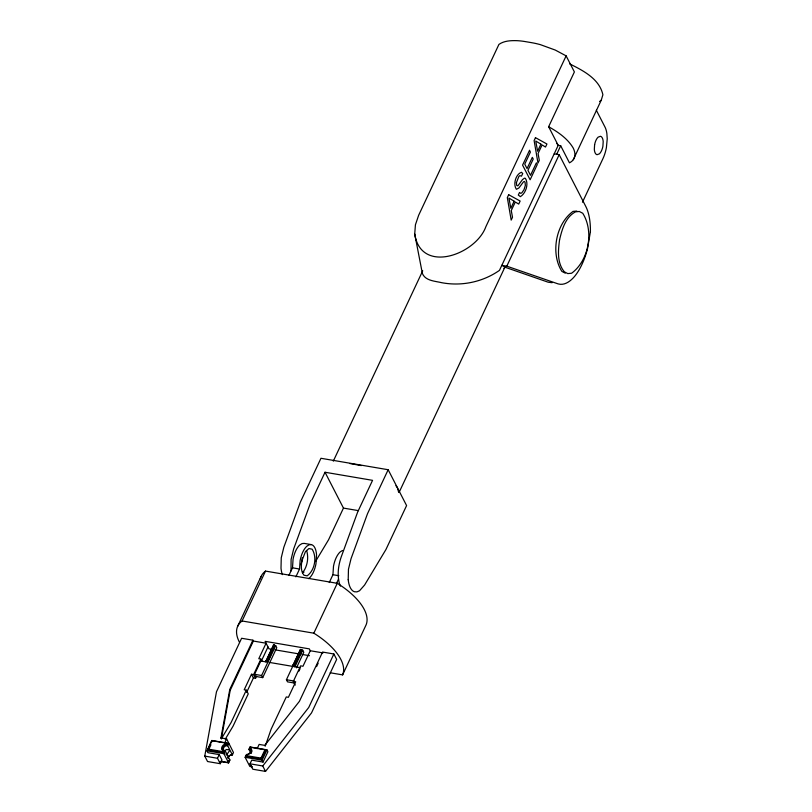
<?xml version="1.0" encoding="UTF-8"?>
<svg xmlns="http://www.w3.org/2000/svg" width="812" height="812" viewBox="0 0 812 812"><rect width="100%" height="100%" fill="white"/><g stroke="black" fill="none" stroke-linecap="round" stroke-linejoin="round"><path stroke-width="1.22" d="M414.719 233.998L415.429 224.772L418.647 215.281L498.923 44.416C504.12 40.742 510.839 40.478 516.98 40.671A52.922 24.472 25.2 0 1 525.344 41.605L531.474 42.65A52.922 24.472 25.2 0 1 540.376 44.65L555.286 50.07L566.126 55.866L574.388 71.933L548.638 126.733L558.199 145.338L499.451 270.386C482.704 282.058 461.632 286.474 441.626 282.677C434.968 281.053 425.346 280.891 422.362 273.411L414.719 233.998C420.951 274.771 475.822 254.521 485.85 226.731L566.126 55.866M302.297 557.702C301.577 563.386 299.943 570.339 303.962 575.211L307.169 575.85C314.853 570.257 317.208 557.184 312.133 549.186L308.915 548.557L305.474 551.571L301.841 560.97M590.415 231.694L587.472 248.878A48.801 22.249 -80.3 0 1 574.46 276.557C570.481 281.185 564.594 285.794 558.118 283.895L506.8 266.174L501.826 265.331L504.902 267.178L399.088 492.417M220.133 761.402L228.619 762.844L229.938 760.032L225.239 750.877A3.228 2.456 -27.2 0 1 223.625 747.811A3.228 2.456 -27.2 0 1 227.675 745.71L228.771 743.356L211.81 740.463L206.948 750.816L207.902 752.673L219.21 754.602L222.001 760.022L220.275 763.696L207.547 761.524L204.766 756.104L216.479 691.763L241.611 638.273L252.918 640.191L253.354 641.044L230.212 690.301L221.382 738.758L220.945 737.905L229.776 689.449L252.918 640.191M224.833 751.273L226.132 749.547L228.994 749.76M300.968 564.847L301.841 561.315M573.282 159.71L601.245 100.191L602.89 94.771C599.479 78.916 583.107 70.532 569.73 63.925M265.615 745.091L271.086 729.288L286.271 696.95L288.392 697.305L295.69 681.786L293.335 681.38L300.623 665.86L302.977 666.266L310.275 650.737L309.321 648.879L265.118 641.348L268.945 648.798L271.401 649.214M226.68 754.866L229.491 750.724M237.571 626.519L261.007 576.632M239.357 642.059A57.825 26.735 25.2 0 1 242.077 620.977L265.514 571.09L337.264 583.31A57.825 26.735 25.2 0 1 366.039 624.996L342.603 674.884L330.23 672.772M340.502 586.081A22.645 10.323 -80.3 0 1 339.152 582.468C337.224 574.013 338.411 565.142 341.192 557.022L357.666 512.027L372.556 480.339L325.033 472.249L310.154 503.927L293.67 548.922L291.092 559.468L291.021 570.917M333.306 461.135L422.727 270.792M288.889 575.464L292.482 567.821L299.547 569.029L300.125 560.554A18.29 8.343 -80.3 0 1 306.885 546.171L309.118 544.791L311.28 544.598A17.367 7.917 -80.3 0 1 316.548 554.829L315.969 563.853A18.29 8.343 -80.3 0 1 309.21 578.235L308.57 578.631M226.528 743.731L226.589 743.741A4.456 3.39 -27.2 0 0 222.062 746.695A4.456 3.39 -27.2 0 0 223.341 750.643L223.3 752.541L208.481 750.014L207.994 749.08L211.942 740.696L226.761 743.224L227.066 744.665L226.761 743.224M208.481 750.014L210.937 744.766M295.872 576.845L299.547 569.029M251.487 674.254L253.405 677.979L255.526 678.345L253.608 674.62L251.487 674.254L244.199 689.784L246.32 690.139L248.239 693.864L233.044 726.202L225.249 739.224M246.32 690.139L231.126 722.487L221.382 738.758M253.608 674.62L260.906 659.1L258.784 658.735L266.082 643.216L253.354 641.044M271.086 650.788L273.695 645.236L275.684 645.581L276.77 647.702L262.712 677.634L255.638 676.426L254.552 674.305L260.794 661.009L267.869 662.216M246.635 692.392L253.405 677.979M261.22 661.354L267.99 646.941M220.275 763.696L217.494 758.276L219.21 754.602M224.579 743.173L226.609 738.869L220.945 737.905M255.526 678.345L256.572 676.122M223.3 752.541L223.341 750.643M266.153 660.552L273.512 644.88L274.446 645.043L274.923 645.976L267.564 661.638L266.153 660.552L267.564 661.638M265.869 661.871L270.041 653M267.087 660.714L274.446 645.043M228.619 762.844L223.909 753.698L225.239 750.877M262.712 677.634L261.616 675.513L275.684 645.581M325.033 472.249L343.456 508.089L328.566 539.767L315.635 561.295M228.537 760.671L228.507 762.671L221.047 761.402M232.496 754.186L232.212 754.795A4.395 3.339 -27.2 0 0 227.776 757.718M228.101 758.317A3.228 2.456 -27.2 0 1 232.374 754.856L233.48 752.501L226.609 738.869M252.248 766.873L249.832 766.457L245.122 757.312L246.452 754.49A3.228 2.456 -27.2 0 0 250.492 752.389A3.228 2.456 -27.2 0 0 248.878 749.324L249.984 746.969L266.955 749.852L267.919 751.719L263.058 762.062L251.74 760.144L250.015 763.808L252.806 769.228L265.534 771.4L311.524 712.906L336.655 659.405L333.874 653.985L322.567 652.056L299.425 701.314L264.793 745.375L259.13 744.411L257.11 748.715M246.655 756.52L246.574 754.602L246.655 756.52L261.484 759.037L265.422 750.653L264.945 749.72L250.126 747.192L250.36 748.644L250.126 747.192M329.256 582.529L332.93 574.713L333.499 566.238A18.29 8.343 -80.3 0 1 340.258 551.856L342.491 550.475M293 665.119L300.369 649.458L301.404 649.63L301.881 650.564L294.523 666.236L293 665.119L294.523 666.236M294.238 683.004L287.509 681.857L286.423 679.735L300.481 649.803L302.693 650.179L303.779 652.3L296.492 667.829M293.477 666.053L294.533 663.82M294.035 665.302L301.404 649.63M294.878 666.814L302.693 650.179M282.403 574.622A22.655 10.333 -80.3 0 1 281.003 568.238L281.257 557.793L283.835 547.247L300.308 502.252L320.963 458.283L388.166 469.732L367.511 513.702L351.038 558.697L348.46 569.242L348.206 579.677M336.412 583.554L338.543 579.007M342.603 674.884A57.825 26.735 25.2 0 0 313.828 633.187L337.264 583.31M298.958 671.098L299.993 668.885M261.484 759.037L261.007 758.114L264.945 749.72M263.058 762.062L262.093 760.205L266.955 749.852M556.697 154.26L560.686 145.754L558.199 145.338L556.788 143.399M316.548 666.652L318.162 663.211M506.8 266.174L559.184 154.686L554.2 153.833M333.874 653.985L308.733 707.475L262.743 765.98L250.015 763.808M582.468 202.229L602.93 158.675A23.629 10.779 -80.3 0 0 606.402 147.622L607.234 138.801L606.858 133.412A22.157 10.109 -80.3 0 0 604.96 126.997L596.353 110.259M302.419 572.917C307.332 566.847 308.956 557.905 306.591 550.475M503.968 268.407L505.612 266.762M599.591 101.53L601.245 100.191M576.835 211.059L573.018 211.404C555.743 223.98 550.445 253.415 561.863 271.391L565.284 273.167M504.902 267.178L548.161 282.2L552.079 282.708M349.779 463.51L361.32 465.58M343.456 508.089L358.457 510.636M311.28 544.598L304.216 543.39L302.044 543.583L299.811 544.964A18.29 8.343 -80.3 0 0 293.051 559.346L292.482 568.37M332.93 574.713L338.817 575.718M242.077 620.977L313.828 633.187M310.275 650.737L323.003 652.909M274.923 645.976L273.512 644.88M301.881 650.564L300.369 649.458M275.085 649.844L299.638 654.025M302.094 654.442L309.463 655.7M269.594 662.45L300.531 667.718M254.552 674.305L261.616 675.513M286.423 679.735L294.269 681.075M207.994 749.08L222.823 751.607M246.178 755.586L261.007 758.114M206.948 750.816L223.909 753.698M245.122 757.312L262.093 760.205M204.766 756.104L217.494 758.276M249.883 747.71L249.822 747.69A4.456 3.39 -27.2 0 1 251.101 751.638A4.456 3.39 -27.2 0 1 246.574 754.602M250.36 748.644L250.299 748.623A4.456 3.39 -27.2 0 1 251.882 751.628M223.767 751.557L223.818 751.577A4.456 3.39 -27.2 0 1 223.046 751.059M229.014 761.605L229.035 761.605A4.395 3.339 -27.2 0 1 228.273 761.098M548.638 126.733C558.077 132.062 567.426 138.416 573.13 147.875A38.56 17.834 25.2 0 1 569.456 162.826L560.686 145.754M225.858 753.932L226.649 754.764M395.962 485.718L397.372 487.647L398.611 492.092M559.184 154.686L585.817 206.522A45.015 20.523 -80.3 0 1 590.405 231.694M388.166 469.732L406.589 505.571L385.933 549.541L364.578 585.056L359.523 590.771L356.904 591.887L354.408 591.745A22.655 10.333 -80.3 0 1 348.206 579.677M303.546 571.628L303.901 572.308M293.335 681.38L295.253 685.105M260.906 659.1L261.86 660.958M264.793 745.375L265.23 746.218M262.743 765.98L265.534 771.4M248.878 749.324L250.766 752.978M251.284 765.696L251.761 766.629M227.675 745.71L232.374 754.856M211.942 740.696L212.419 741.63M260.297 578.865A57.825 26.735 25.2 0 1 265.514 571.09M229.938 760.032A3.228 2.456 -27.2 0 1 229.248 759.819M222.498 750.349A4.456 3.39 -27.2 0 1 227.066 744.665M251.578 752.572A4.456 3.39 -27.2 0 1 251.009 753.475M516.422 182.619L516.696 185.481L517.873 185.857L522.502 179.594L524.451 178.163L525.384 178.356C528.967 183.969 525.8 193.368 520.38 196.646L518.3 195.063L519.528 192.454L520.563 193.297L521.69 193.002L523.994 189.754L525.354 185.43L525.059 182.203L524.379 181.492L523.496 181.847L518.898 188.008L516.391 189.287C512.829 184.334 515.793 174.052 521.477 172.296L522.725 173.524L521.487 176.163L519.771 175.615L518.797 176.64L516.422 182.619M559.58 239.773C558.108 250.4 556.941 263.037 564.35 271.817L567.771 273.593L571.587 273.248C588.862 260.672 594.171 231.237 582.742 213.262L579.321 211.485L575.515 211.83C565.416 217.21 562.016 229.41 559.58 239.773M594.617 144.668L594.323 149.378A9.003 4.111 -80.3 0 0 597.043 154.696L599.347 153.864A9.612 4.385 -80.3 0 0 602.9 146.312L603.194 141.603A9.003 4.111 -80.3 0 0 600.474 136.284L598.17 137.116A9.612 4.385 -80.3 0 0 594.617 144.668M508.677 194.707L507.317 197.61L511.184 220.103L512.504 217.281L511.276 210.562L515.305 201.995L518.706 204.086L520.137 201.051L508.677 194.707M529.515 150.352L522.583 165.11L530.124 179.777L537.27 164.562L536.387 162.836L530.51 175.331L527.942 170.327L533.23 159.071L532.337 157.335L527.049 168.591L524.755 164.115L530.409 152.088L529.515 150.352M535.473 137.664L534.113 140.577L537.98 163.07L539.3 160.238L538.072 153.519L542.101 144.952L545.502 147.043L546.933 144.008L535.473 137.664M514.128 201.214L510.819 208.258L508.941 198.057L514.128 201.214M540.924 144.171L537.615 151.215L535.737 141.014L540.924 144.171"/></g></svg>
